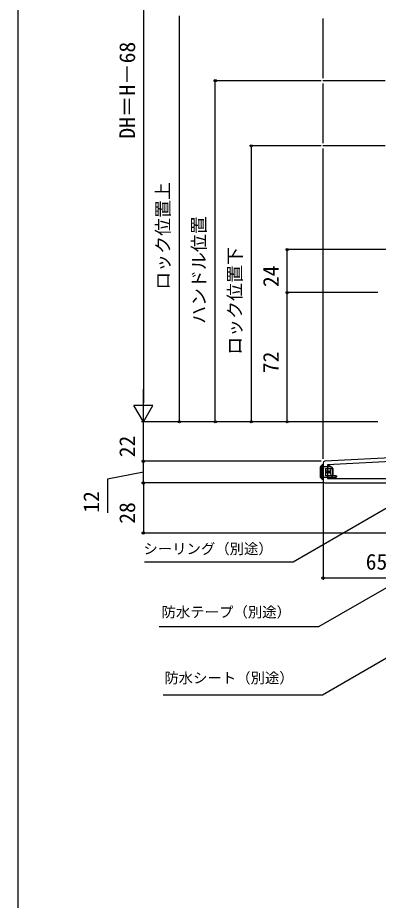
# Model space of a CAD drawing. Units: millimetres, scale not verified. Extents: x -525 to 525, y -783 to 779.
# Drawn here: x -525 to -324.2, y -211.3 to 280.5 of the extents above; entities that cross this region are included whole.
import ezdxf
from ezdxf.enums import TextEntityAlignment as Align

# ---------------------------------------------------------------- set-up
doc = ezdxf.new("R2010")
doc.units = ezdxf.units.MM
doc.header["$LTSCALE"] = 4
for name, color, linetype in [('0-2_YKK_11', 7, 'Continuous'), ('0-4_YKK_12', 2, 'Continuous'), ('0-5_YKK_13', 4, 'Continuous'), ('0-7_YKK_D', 6, 'Continuous'), ('0-8_YKK_ZWAK', 7, 'Continuous')]:
    doc.layers.add(name, color=color, linetype=linetype)
doc.styles.add('ＭＳ ゴシック', font='')
doc.styles.get('ＭＳ ゴシック').set_extended_font_data('MS Gothic')

msp = doc.modelspace()

# ---------------------------------------------------------------- linework, layer by layer
at = {"layer": '0-2_YKK_11'}
msp.add_line((-355, 32.351), (-355, 22.3), dxfattribs=at)
for points in [[(-303.785, 62.126), (-302.793, 56.5), (-307.6, 56.5), (-307.6, 61.856), (-307.058, 62.724), (-307.377, 63.3), (-310, 63.3), (-310, 35.658), (-354.052, 33.35)], [(-354, 21.3), (-293.4, 21.3), (-293.4, -6.7), (-290, -6.7), (-290, -4.8), (-290.5, -4.3), (-291, -3.8), (-291, 21.3), (-240, 21.3), (-240, 22.8), (-227.5, 22.8), (-227.5, 21.3), (-225, 21.3), (-225, 25.3), (-240, 25.3)]]:
    msp.add_lwpolyline(points, dxfattribs=at)
msp.add_lwpolyline([(-310, 33.656), (-352.6, 31.423), (-352.6, 23.7), (-310, 23.7)], close=True, dxfattribs=at)
for centre, start, end in [((-354, 32.351), 93.00003, 180), ((-354, 22.3), 180.00001, 269.99999)]:
    msp.add_arc(centre, 1, start, end, dxfattribs=at)
at = {"layer": '0-4_YKK_12'}
for p, q in [((-355.006, 246.8), (-355.004, 280.07)), ((-320.486, 245.32), (-355.107, 245.32)), ((-355.006, 210.57), (-355.005, 243.8)), ((-320.486, 209.07), (-355.107, 209.07)), ((-355.013, 34.601), (-355.006, 207.57))]:
    msp.add_line(p, q, dxfattribs=at)
at = {"layer": '0-5_YKK_13'}
for p, q in [((-356.5, 24.376), (-356.5, 30.276)), ((-356.494, 30.276), (-356.5, 30.276)), ((-355.674, 31.096), (-356.494, 30.276)), ((-356.494, 30.276), (-356.494, 24.424)), ((-355.254, 30.4), (-355.548, 30.4)), ((-355.376, 31.4), (-355.38, 31.395)), ((-355, 30.4), (-355, 24.2)), ((-350.5, 30.2), (-355, 30.2)), ((-349.5, 29.3), (-350.5, 30.2)), ((-353.7, 29.3), (-350.264, 29.3)), ((-353.7, 29.196), (-353.7, 29.3)), ((-353.7, 29.196), (-353.7, 27.8)), ((-350.443, 29.196), (-353.7, 29.196)), ((-352.8, 27.8), (-353.7, 27.8)), ((-353.7, 27.8), (-353.7, 26.8)), ((-353.7, 26.8), (-353.7, 25.404)), ((-353.7, 25.404), (-350.443, 25.404)), ((-352.8, 27.8), (-352.8, 26.8)), ((-352.359, 27.8), (-352.8, 27.8)), ((-352.217, 26.8), (-352.359, 26.8)), ((-352.217, 27.8), (-352.217, 26.8)), ((-351.8, 27.8), (-352.217, 27.8)), ((-351.8, 26.8), (-352.217, 26.8)), ((-351.8, 27.8), (-351.8, 26.8)), ((-351.667, 27.8), (-351.8, 27.8)), ((-351.667, 26.8), (-351.8, 26.8)), ((-351.486, 26.8), (-351.667, 26.8)), ((-351.486, 27.8), (-351.486, 26.8)), ((-351.45, 26.8), (-351.486, 26.8)), ((-351.45, 27.8), (-351.258, 27.8)), ((-351.258, 26.8), (-351.45, 26.8)), ((-351.258, 27.8), (-351.258, 26.8)), ((-351.028, 27.8), (-351.258, 27.8)), ((-351.028, 26.8), (-351.258, 26.8)), ((-351.028, 27.8), (-351.028, 26.8)), ((-350.888, 28.196), (-350.888, 26.404)), ((-350.5, 24.3), (-349.5, 25.3)), ((-349.565, 29.3), (-350.264, 29.3)), ((-349.565, 25.3), (-350.264, 25.3)), ((-349.565, 25.3), (-349.565, 29.3)), ((-349.565, 29.3), (-349.5, 29.3)), ((-349.5, 25.3), (-349.565, 25.3)), ((-349.5, 29.3), (-349.5, 25.3)), ((-347.8, 25.3), (-347.5, 25.3)), ((-356.494, 24.424), (-355.631, 23.561)), ((-355.488, 23.288), (-355.549, 23.349)), ((-355.337, 23.287), (-355.276, 23.2)), ((-350.5, 24.3), (-355, 24.3)), ((-347.8, 24.3), (-350.5, 24.3))]:
    msp.add_line(p, q, dxfattribs=at)
for points in [[(-356.412, 30.488), (-355.592, 31.308), (-355.588, 31.312)], [(-355.254, 30.4), (-355.254, 24.2), (-355.548, 24.2), (-355.548, 30.4)], [(-355.376, 31.4), (-355, 31.4), (-355, 30.4), (-355.254, 30.4)], [(-352.4, 30.2), (-352.4, 30.8), (-350.8, 30.2)], [(-351.8, 30.575), (-351.8, 31.1), (-350, 29.9)], [(-350.286, 30.007), (-350, 29.9), (-350, 29.75)], [(-352.359, 26.8), (-352.8, 26.8), (-353.7, 26.8)], [(-350.264, 25.3), (-353.7, 25.3), (-353.7, 25.404)], [(-352.359, 26.8), (-352.359, 27.8), (-352.217, 27.8)], [(-351.667, 26.8), (-351.667, 27.8), (-351.486, 27.8)], [(-351.45, 26.8), (-351.45, 27.8), (-351.486, 27.8)], [(-351.028, 27.8), (-350.948, 27.994), (-350.888, 28.196)], [(-350.888, 26.404), (-350.947, 26.602), (-351.028, 26.8)], [(-347.8, 24.3), (-347.8, 25.3), (-349.5, 25.3)], [(-347.5, 25.3), (-347.5, 24.6), (-347.8, 24.3)], [(-355.549, 23.349), (-356.5, 24.3), (-356.5, 24.376)], [(-355.254, 24.2), (-355, 24.2), (-355, 23.2), (-355.276, 23.2)]]:
    msp.add_lwpolyline(points, dxfattribs=at)
for centre, radius, start, end in [((-356.2, 30.276), 0.3, 135, 180), ((-356.211, 30.288), 0.284, 135.21566, 182.49633), ((-355.37, 31.091), 0.304, 91.7644, 179.04855), ((-355.39, 31.109), 0.284, 135.21566, 182.49633), ((-355.383, 31.099), 0.295, 89.30544, 134.94469), ((-355.376, 31.1), 0.3, 90, 135), ((-355.348, 23.549), 0.284, 177.50367, 224.78434), ((-355.319, 23.601), 0.314, 187.32627, 266.78077), ((-355.383, 23.523), 0.24, 226.38814, 281.18869), ((-355.276, 23.5), 0.3, 225, 270)]:
    msp.add_arc(centre, radius, start, end, dxfattribs=at)
for centre, major_axis, ratio, start_param, end_param in [((-355.688, 30.4), (0, 0.7), 0.2, 4.712389, 6.1791526), ((-355.394, 30.4), (0, 1), 0.14, 4.712389, 6.1791526), ((-348.711, 27.3), (0, 2.9), 0.789474, 0.8581397, 1.2566748), ((-348.711, 27.3), (0, 2.9), 0.789474, 1.8849178, 2.283453), ((-350.264, 29), (0, 0.3), 0.789474, 6.2831853, 7.141325), ((-350.264, 25.6), (0, 0.3), 0.789474, 2.283453, 3.1415927), ((-356.2, 24.424), (0.286, 0.119), 0.756388, 2.640578, 2.8379736), ((-355.688, 24.2), (0, 0.7), 0.2, 3.5625567, 4.712389), ((-355.394, 24.2), (0, 1), 0.14, 3.5625567, 4.712389)]:
    msp.add_ellipse(centre, major_axis=major_axis, ratio=ratio, start_param=start_param, end_param=end_param, dxfattribs=at)
at = {"layer": '0-7_YKK_D'}
for p, q in [((-455.005, 446.799), (-455.005, 65.8)), ((-435, 55.301), (-435, 281.57)), ((-356.107, 245.32), (-416, 245.32)), ((-415, 55.301), (-415, 245.32)), ((-356.107, 209.07), (-396, 209.07)), ((-395, 209.07), (-395, 55.301)), ((-319.782, 151.3), (-376, 151.3)), ((-375, 127.3), (-375, 151.3)), ((-324.5, 127.3), (-376, 127.3)), ((-324.505, 127.3), (-376, 127.3)), ((-375, 55.3), (-375, 127.3)), ((-455.005, 55.3), (-455.005, 73.487)), ((-455.005, 55.3), (-460.255, 64.394)), ((-449.755, 64.394), (-460.255, 64.394)), ((-455.005, 55.3), (-449.755, 64.394)), ((-324.5, 55.3), (-456.005, 55.3)), ((-324.5, 55.3), (-456.005, 55.3)), ((-455.005, 33.3), (-455.005, 55.3)), ((-326.5, 55.301), (-436, 55.301)), ((-324.5, 55.301), (-416, 55.301)), ((-325.5, 55.301), (-396, 55.301)), ((-324.5, 55.3), (-376, 55.3)), ((-356.005, 33.3), (-456.005, 33.3)), ((-356.005, 33.3), (-456.005, 33.3)), ((-455.005, 21.3), (-455.005, 33.3)), ((-355, 21.3), (-456.005, 21.3)), ((-358, 21.3), (-456.005, 21.3)), ((-455.005, 21.3), (-455.005, -6.7)), ((-355, 21.8), (-355, -32.7)), ((-293.9, -6.7), (-456.005, -6.7)), ((-355, -31.7), (-290, -31.7))]:
    msp.add_line(p, q, dxfattribs=at)
for points in [[(-455.005, 27.3), (-475.005, 23.282), (-475.005, 4.555)], [(-311.021, 12.153), (-313.229, 10.878), (-371.595, -22.819), (-454.425, -22.819)], [(-291, -20.591), (-293.208, -21.866), (-357.474, -58.97), (-446.192, -58.97)], [(-289, -58.633), (-291.208, -59.908), (-355.313, -96.919), (-444.031, -96.919)]]:
    msp.add_lwpolyline(points, dxfattribs=at)
for centre in [(-415, 245.32), (-395, 209.07), (-375, 151.3), (-375, 127.3), (-375, 127.3), (-435, 55.301), (-415, 55.301), (-395, 55.301), (-375, 55.3), (-455.005, 33.3), (-455.005, 21.3), (-455.005, 21.3), (-455.005, -6.7), (-355, -31.7)]:
    msp.add_circle(centre, 0.637, dxfattribs=at)
at = {"layer": '0-8_YKK_ZWAK'}
msp.add_line((-525, 747.3), (-525, -782.7), dxfattribs=at)

# ---------------------------------------------------------------- texts
at = {"layer": '0-7_YKK_D', "style": 'ＭＳ ゴシック'}
for s, height, p in [('DH＝H－68', 8.798, (-457.005, 213.107)), ('ロック位置上', 7.331, (-438.25, 128.89)), ('ハンドル位置', 7.331, (-418.25, 109.856)), ('ロック位置下', 7.331, (-398.25, 92.64)), ('24', 8.798, (-377, 130.402)), ('72', 8.798, (-377, 82.437)), ('22', 8.798, (-457.005, 35.573)), ('12', 8.798, (-477.005, 4.714)), ('28', 8.798, (-457.005, -1.461))]:
    msp.add_text(s, height=height, rotation=90, dxfattribs=at).set_placement(p, align=Align.BOTTOM_LEFT)
for s, height, p in [('シーリング（別途）', 5.865, (-455.019, -20.119)), ('65', 8.798, (-331.261, -29.7)), ('防水テープ（別途）', 5.865, (-444.896, -55.384)), ('防水シート（別途）', 5.865, (-443.363, -92.096))]:
    msp.add_text(s, height=height, dxfattribs=at).set_placement(p, align=Align.BOTTOM_LEFT)

doc.saveas('drawing.dxf')
